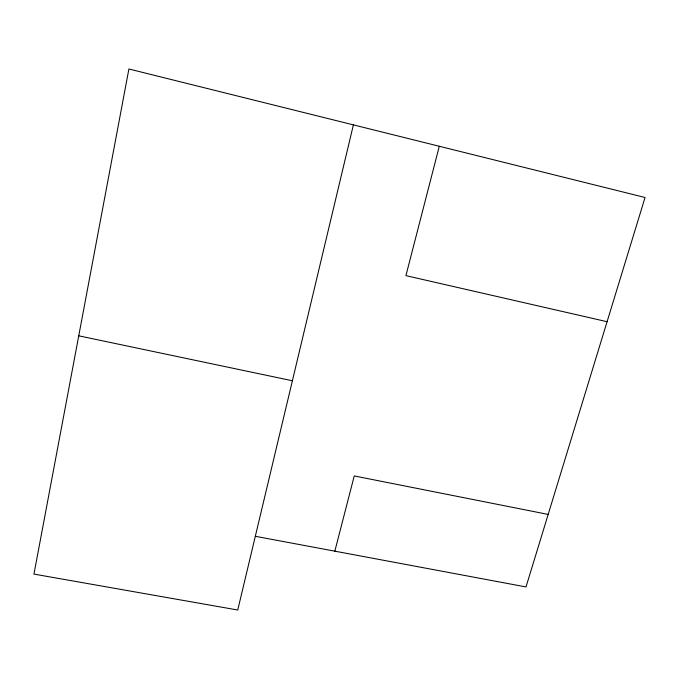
<?xml version="1.0" encoding="UTF-8"?>
<svg xmlns="http://www.w3.org/2000/svg" width="679" height="679" viewBox="0 0 679 679"><rect width="100%" height="100%" fill="white"/><g stroke="black" fill="none" stroke-linecap="round" stroke-linejoin="round"><path stroke-width="1.02" d="M353.394 124.877L237.743 610.014L33.95 574.103L128.908 68.986L645.05 197.496L526.004 586.936L255.312 536.291M334.84 551.17L354.243 475.937L548.165 514.427M439.296 146.265L405.923 275.64L607.077 321.702M78.747 335.825L292.394 380.758"/></g></svg>
